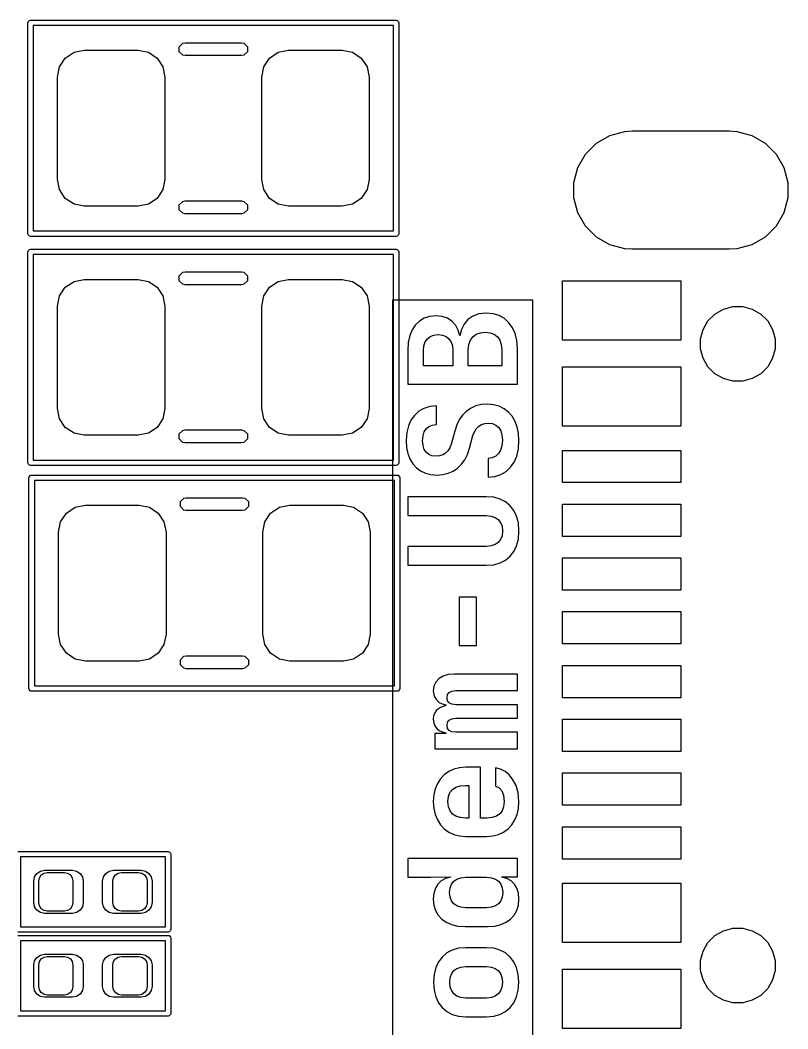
# Model space of a CAD drawing. Extents: x 76 to 193, y -170 to -23.
# Drawn here: x 152.91 to 160.05, y -117.13 to -107.75 of the extents above; entities that cross this region are included whole.
import ezdxf

# ---------------------------------------------------------------- set-up
doc = ezdxf.new("R2010")
doc.units = 0
doc.layers.add('BLACK', color=7, linetype='CONTINUOUS')

msp = doc.modelspace()

# ---------------------------------------------------------------- linework, layer by layer
at = {"layer": 'BLACK', "linetype": 'Continuous'}
for p, q in [((152.981403, -107.766003), (152.994933, -107.752473)), ((152.994933, -107.752473), (153.0045, -107.75057)), ((153.0045, -107.75057), (156.4045, -107.75057)), ((156.4045, -107.75057), (156.414067, -107.752473)), ((156.414067, -107.752473), (156.427597, -107.766003)), ((152.9795, -107.77557), (152.981403, -107.766003)), ((152.9795, -109.73557), (152.9795, -107.77557)), ((153.0295, -107.80057), (153.0295, -109.71057)), ((156.3795, -107.80057), (153.0295, -107.80057)), ((156.3795, -109.71057), (156.3795, -107.80057)), ((156.427597, -107.766003), (156.4295, -107.77557)), ((156.4295, -107.77557), (156.4295, -109.73557)), ((153.408829, -108.0496), (153.5045, -108.03057)), ((153.408829, -108.0496), (153.5045, -108.03057)), ((153.5045, -108.03057), (154.0045, -108.03057)), ((153.5045, -108.03057), (154.0045, -108.03057)), ((154.0045, -108.03057), (154.100171, -108.0496)), ((154.0045, -108.03057), (154.100171, -108.0496)), ((154.387815, -107.997609), (154.420287, -107.965137)), ((154.387815, -108.043531), (154.387815, -107.997609)), ((154.420287, -108.076003), (154.387815, -108.043531)), ((154.420287, -107.965137), (154.443248, -107.96057)), ((154.443248, -107.96057), (154.965752, -107.96057)), ((154.965752, -107.96057), (154.988713, -107.965137)), ((154.988713, -107.965137), (155.021185, -107.997609)), ((155.021185, -108.043531), (154.988713, -108.076003)), ((155.021185, -107.997609), (155.021185, -108.043531)), ((155.308829, -108.0496), (155.4045, -108.03057)), ((155.308829, -108.0496), (155.4045, -108.03057)), ((155.4045, -108.03057), (155.9045, -108.03057)), ((155.4045, -108.03057), (155.9045, -108.03057)), ((155.9045, -108.03057), (156.000171, -108.0496)), ((155.9045, -108.03057), (156.000171, -108.0496)), ((153.27353, -108.184899), (153.327723, -108.103793)), ((153.27353, -108.184899), (153.327723, -108.103793)), ((153.327723, -108.103793), (153.408829, -108.0496)), ((153.327723, -108.103793), (153.408829, -108.0496)), ((154.100171, -108.0496), (154.181277, -108.103793)), ((154.100171, -108.0496), (154.181277, -108.103793)), ((154.181277, -108.103793), (154.23547, -108.184899)), ((154.181277, -108.103793), (154.23547, -108.184899)), ((154.443248, -108.08057), (154.420287, -108.076003)), ((154.965752, -108.08057), (154.443248, -108.08057)), ((154.988713, -108.076003), (154.965752, -108.08057)), ((155.17353, -108.184899), (155.227723, -108.103793)), ((155.17353, -108.184899), (155.227723, -108.103793)), ((155.227723, -108.103793), (155.308829, -108.0496)), ((155.227723, -108.103793), (155.308829, -108.0496)), ((156.000171, -108.0496), (156.081277, -108.103793)), ((156.000171, -108.0496), (156.081277, -108.103793)), ((156.081277, -108.103793), (156.13547, -108.184899)), ((156.081277, -108.103793), (156.13547, -108.184899)), ((153.2545, -108.28057), (153.27353, -108.184899)), ((153.2545, -108.28057), (153.27353, -108.184899)), ((154.23547, -108.184899), (154.2545, -108.28057)), ((154.23547, -108.184899), (154.2545, -108.28057)), ((155.1545, -108.28057), (155.17353, -108.184899)), ((155.1545, -108.28057), (155.17353, -108.184899)), ((156.13547, -108.184899), (156.1545, -108.28057)), ((156.13547, -108.184899), (156.1545, -108.28057)), ((153.2545, -109.23057), (153.2545, -108.28057)), ((153.2545, -109.23057), (153.2545, -108.28057)), ((154.2545, -108.28057), (154.2545, -109.23057)), ((154.2545, -108.28057), (154.2545, -109.23057)), ((155.1545, -109.23057), (155.1545, -108.28057)), ((155.1545, -109.23057), (155.1545, -108.28057)), ((156.1545, -108.28057), (156.1545, -109.23057)), ((156.1545, -108.28057), (156.1545, -109.23057)), ((158.394024, -108.822266), (158.532711, -108.785105)), ((158.394024, -108.822266), (158.532711, -108.785105)), ((158.532711, -108.785105), (158.6045, -108.7804)), ((158.532711, -108.785105), (158.6045, -108.7804)), ((158.6045, -108.7804), (159.5045, -108.7804)), ((158.6045, -108.7804), (159.5045, -108.7804)), ((159.5045, -108.7804), (159.576289, -108.785105)), ((159.5045, -108.7804), (159.576289, -108.785105)), ((159.576289, -108.785105), (159.714976, -108.822266)), ((159.576289, -108.785105), (159.714976, -108.822266)), ((158.269681, -108.894056), (158.394024, -108.822266)), ((158.269681, -108.894056), (158.394024, -108.822266)), ((159.714976, -108.822266), (159.839319, -108.894056)), ((159.714976, -108.822266), (159.839319, -108.894056)), ((158.168156, -108.995581), (158.269681, -108.894056)), ((158.168156, -108.995581), (158.269681, -108.894056)), ((159.839319, -108.894056), (159.940844, -108.995581)), ((159.839319, -108.894056), (159.940844, -108.995581)), ((158.096366, -109.119924), (158.168156, -108.995581)), ((158.096366, -109.119924), (158.168156, -108.995581)), ((159.940844, -108.995581), (160.012634, -109.119924)), ((159.940844, -108.995581), (160.012634, -109.119924)), ((158.059205, -109.258611), (158.096366, -109.119924)), ((158.059205, -109.258611), (158.096366, -109.119924)), ((160.012634, -109.119924), (160.049795, -109.258611)), ((160.012634, -109.119924), (160.049795, -109.258611)), ((153.27353, -109.326241), (153.2545, -109.23057)), ((153.27353, -109.326241), (153.2545, -109.23057)), ((154.2545, -109.23057), (154.23547, -109.326241)), ((154.2545, -109.23057), (154.23547, -109.326241)), ((155.17353, -109.326241), (155.1545, -109.23057)), ((155.17353, -109.326241), (155.1545, -109.23057)), ((156.1545, -109.23057), (156.13547, -109.326241)), ((156.1545, -109.23057), (156.13547, -109.326241)), ((158.059205, -109.402189), (158.059205, -109.258611)), ((158.059205, -109.402189), (158.059205, -109.258611)), ((160.049795, -109.258611), (160.049795, -109.402189)), ((160.049795, -109.258611), (160.049795, -109.402189)), ((153.327723, -109.407347), (153.27353, -109.326241)), ((153.327723, -109.407347), (153.27353, -109.326241)), ((154.23547, -109.326241), (154.181277, -109.407347)), ((154.23547, -109.326241), (154.181277, -109.407347)), ((155.227723, -109.407347), (155.17353, -109.326241)), ((155.227723, -109.407347), (155.17353, -109.326241)), ((156.13547, -109.326241), (156.081277, -109.407347)), ((156.13547, -109.326241), (156.081277, -109.407347)), ((153.408829, -109.46154), (153.327723, -109.407347)), ((153.408829, -109.46154), (153.327723, -109.407347)), ((154.181277, -109.407347), (154.100171, -109.46154)), ((154.181277, -109.407347), (154.100171, -109.46154)), ((154.387815, -109.467609), (154.420287, -109.435137)), ((154.420287, -109.435137), (154.443248, -109.43057)), ((154.443248, -109.43057), (154.965752, -109.43057)), ((154.965752, -109.43057), (154.988713, -109.435137)), ((154.988713, -109.435137), (155.021185, -109.467609)), ((155.308829, -109.46154), (155.227723, -109.407347)), ((155.308829, -109.46154), (155.227723, -109.407347)), ((156.081277, -109.407347), (156.000171, -109.46154)), ((156.081277, -109.407347), (156.000171, -109.46154)), ((158.096366, -109.540876), (158.059205, -109.402189)), ((158.096366, -109.540876), (158.059205, -109.402189)), ((160.049795, -109.402189), (160.012634, -109.540876)), ((160.049795, -109.402189), (160.012634, -109.540876)), ((153.5045, -109.48057), (153.408829, -109.46154)), ((153.5045, -109.48057), (153.408829, -109.46154)), ((154.0045, -109.48057), (153.5045, -109.48057)), ((154.0045, -109.48057), (153.5045, -109.48057)), ((154.100171, -109.46154), (154.0045, -109.48057)), ((154.100171, -109.46154), (154.0045, -109.48057)), ((154.387815, -109.513531), (154.387815, -109.467609)), ((154.420287, -109.546003), (154.387815, -109.513531)), ((155.021185, -109.513531), (154.988713, -109.546003)), ((155.021185, -109.467609), (155.021185, -109.513531)), ((155.4045, -109.48057), (155.308829, -109.46154)), ((155.4045, -109.48057), (155.308829, -109.46154)), ((155.9045, -109.48057), (155.4045, -109.48057)), ((155.9045, -109.48057), (155.4045, -109.48057)), ((156.000171, -109.46154), (155.9045, -109.48057)), ((156.000171, -109.46154), (155.9045, -109.48057)), ((158.168156, -109.665219), (158.096366, -109.540876)), ((158.168156, -109.665219), (158.096366, -109.540876)), ((160.012634, -109.540876), (159.940844, -109.665219)), ((160.012634, -109.540876), (159.940844, -109.665219)), ((154.443248, -109.55057), (154.420287, -109.546003)), ((154.965752, -109.55057), (154.443248, -109.55057)), ((154.988713, -109.546003), (154.965752, -109.55057)), ((153.0295, -109.71057), (156.3795, -109.71057)), ((158.269681, -109.766744), (158.168156, -109.665219)), ((158.269681, -109.766744), (158.168156, -109.665219)), ((159.940844, -109.665219), (159.839319, -109.766744)), ((159.940844, -109.665219), (159.839319, -109.766744)), ((152.981403, -109.745137), (152.9795, -109.73557)), ((152.994933, -109.758667), (152.981403, -109.745137)), ((153.0045, -109.76057), (152.994933, -109.758667)), ((156.4045, -109.76057), (153.0045, -109.76057)), ((156.414067, -109.758667), (156.4045, -109.76057)), ((156.427597, -109.745137), (156.414067, -109.758667)), ((156.4295, -109.73557), (156.427597, -109.745137)), ((158.394024, -109.838534), (158.269681, -109.766744)), ((158.394024, -109.838534), (158.269681, -109.766744)), ((159.839319, -109.766744), (159.714976, -109.838534)), ((159.839319, -109.766744), (159.714976, -109.838534)), ((152.9795, -109.90557), (152.981403, -109.896003)), ((152.9795, -111.86557), (152.9795, -109.90557)), ((152.981403, -109.896003), (152.994933, -109.882473)), ((152.994933, -109.882473), (153.0045, -109.88057)), ((153.0045, -109.88057), (156.4045, -109.88057)), ((156.4045, -109.88057), (156.414067, -109.882473)), ((156.414067, -109.882473), (156.427597, -109.896003)), ((156.427597, -109.896003), (156.4295, -109.90557)), ((156.4295, -109.90557), (156.4295, -111.86557)), ((158.532711, -109.875695), (158.394024, -109.838534)), ((158.532711, -109.875695), (158.394024, -109.838534)), ((158.6045, -109.8804), (158.532711, -109.875695)), ((158.6045, -109.8804), (158.532711, -109.875695)), ((159.5045, -109.8804), (158.6045, -109.8804)), ((159.5045, -109.8804), (158.6045, -109.8804)), ((159.576289, -109.875695), (159.5045, -109.8804)), ((159.576289, -109.875695), (159.5045, -109.8804)), ((159.714976, -109.838534), (159.576289, -109.875695)), ((159.714976, -109.838534), (159.576289, -109.875695)), ((153.0295, -109.93057), (153.0295, -111.84057)), ((156.3795, -109.93057), (153.0295, -109.93057)), ((156.3795, -111.84057), (156.3795, -109.93057)), ((154.387815, -110.127609), (154.420287, -110.095137)), ((154.420287, -110.095137), (154.443248, -110.09057)), ((154.443248, -110.09057), (154.965752, -110.09057)), ((154.965752, -110.09057), (154.988713, -110.095137)), ((154.988713, -110.095137), (155.021185, -110.127609)), ((153.327723, -110.233793), (153.408829, -110.1796)), ((153.327723, -110.233793), (153.408829, -110.1796)), ((153.408829, -110.1796), (153.5045, -110.16057)), ((153.408829, -110.1796), (153.5045, -110.16057)), ((153.5045, -110.16057), (154.0045, -110.16057)), ((153.5045, -110.16057), (154.0045, -110.16057)), ((154.0045, -110.16057), (154.100171, -110.1796)), ((154.0045, -110.16057), (154.100171, -110.1796)), ((154.100171, -110.1796), (154.181277, -110.233793)), ((154.100171, -110.1796), (154.181277, -110.233793)), ((154.387815, -110.173531), (154.387815, -110.127609)), ((154.420287, -110.206003), (154.387815, -110.173531)), ((155.021185, -110.173531), (154.988713, -110.206003)), ((155.021185, -110.127609), (155.021185, -110.173531)), ((155.227723, -110.233793), (155.308829, -110.1796)), ((155.227723, -110.233793), (155.308829, -110.1796)), ((155.308829, -110.1796), (155.4045, -110.16057)), ((155.308829, -110.1796), (155.4045, -110.16057)), ((155.4045, -110.16057), (155.9045, -110.16057)), ((155.4045, -110.16057), (155.9045, -110.16057)), ((155.9045, -110.16057), (156.000171, -110.1796)), ((155.9045, -110.16057), (156.000171, -110.1796)), ((156.000171, -110.1796), (156.081277, -110.233793)), ((156.000171, -110.1796), (156.081277, -110.233793)), ((157.9545, -110.7254), (157.9545, -110.1754)), ((157.9545, -110.1754), (159.0545, -110.1754)), ((157.9545, -110.7254), (157.9545, -110.1754)), ((157.9545, -110.1754), (159.0545, -110.1754)), ((159.0545, -110.1754), (159.0545, -110.7254)), ((159.0545, -110.1754), (159.0545, -110.7254)), ((153.27353, -110.314899), (153.327723, -110.233793)), ((153.27353, -110.314899), (153.327723, -110.233793)), ((154.181277, -110.233793), (154.23547, -110.314899)), ((154.181277, -110.233793), (154.23547, -110.314899)), ((154.443248, -110.21057), (154.420287, -110.206003)), ((154.965752, -110.21057), (154.443248, -110.21057)), ((154.988713, -110.206003), (154.965752, -110.21057)), ((155.17353, -110.314899), (155.227723, -110.233793)), ((155.17353, -110.314899), (155.227723, -110.233793)), ((156.081277, -110.233793), (156.13547, -110.314899)), ((156.081277, -110.233793), (156.13547, -110.314899)), ((153.2545, -110.41057), (153.27353, -110.314899)), ((153.2545, -110.41057), (153.27353, -110.314899)), ((154.23547, -110.314899), (154.2545, -110.41057)), ((154.23547, -110.314899), (154.2545, -110.41057)), ((155.1545, -110.41057), (155.17353, -110.314899)), ((155.1545, -110.41057), (155.17353, -110.314899)), ((156.13547, -110.314899), (156.1545, -110.41057)), ((156.13547, -110.314899), (156.1545, -110.41057)), ((156.374215, -118.002229), (156.374215, -110.350144)), ((156.374215, -110.350144), (157.673482, -110.350144)), ((157.673482, -110.350144), (157.673482, -118.002229)), ((153.2545, -111.36057), (153.2545, -110.41057)), ((153.2545, -111.36057), (153.2545, -110.41057)), ((154.2545, -110.41057), (154.2545, -111.36057)), ((154.2545, -110.41057), (154.2545, -111.36057)), ((155.1545, -111.36057), (155.1545, -110.41057)), ((155.1545, -111.36057), (155.1545, -110.41057)), ((156.1545, -110.41057), (156.1545, -111.36057)), ((156.1545, -110.41057), (156.1545, -111.36057)), ((157.243484, -110.475144), (157.174927, -110.482287)), ((157.308549, -110.481069), (157.243484, -110.475144)), ((157.364491, -110.498007), (157.308549, -110.481069)), ((159.371433, -110.482726), (159.450561, -110.437042)), ((159.450561, -110.437042), (159.538816, -110.413394)), ((159.538816, -110.413394), (159.630184, -110.413394)), ((159.630184, -110.413394), (159.718439, -110.437042)), ((159.718439, -110.437042), (159.797567, -110.482726)), ((156.622195, -110.547895), (156.583845, -110.585725)), ((156.666197, -110.521136), (156.622195, -110.547895)), ((156.716978, -110.504701), (156.666197, -110.521136)), ((156.776248, -110.498957), (156.716978, -110.504701)), ((156.83486, -110.505133), (156.776248, -110.498957)), ((156.8841, -110.522725), (156.83486, -110.505133)), ((156.925968, -110.551409), (156.8841, -110.522725)), ((156.959976, -110.589466), (156.925968, -110.551409)), ((157.073552, -110.534617), (157.037129, -110.577612)), ((157.11921, -110.502349), (157.073552, -110.534617)), ((157.174927, -110.482287), (157.11921, -110.502349)), ((157.413064, -110.525465), (157.364491, -110.498007)), ((157.455487, -110.563987), (157.413064, -110.525465)), ((157.488872, -110.610315), (157.455487, -110.563987)), ((159.261142, -110.626461), (159.306826, -110.547333)), ((159.306826, -110.547333), (159.371433, -110.482726)), ((159.797567, -110.482726), (159.862174, -110.547333)), ((159.862174, -110.547333), (159.907858, -110.626461)), ((156.554192, -110.630535), (156.532175, -110.683543)), ((156.583845, -110.585725), (156.554192, -110.630535)), ((156.984117, -110.634023), (156.959976, -110.589466)), ((156.998692, -110.686414), (156.984117, -110.634023)), ((157.012274, -110.627675), (156.998692, -110.686414)), ((157.037129, -110.577612), (157.012274, -110.627675)), ((157.15148, -110.671367), (157.189361, -110.656615)), ((157.189361, -110.656615), (157.235119, -110.651426)), ((157.235119, -110.651426), (157.280763, -110.656676)), ((157.280763, -110.656676), (157.317629, -110.671464)), ((157.51345, -110.664857), (157.488872, -110.610315)), ((157.528986, -110.729188), (157.51345, -110.664857)), ((159.237494, -110.714716), (159.261142, -110.626461)), ((159.907858, -110.626461), (159.931506, -110.714716)), ((156.518179, -110.746294), (156.513198, -110.820686)), ((156.532175, -110.683543), (156.518179, -110.746294)), ((156.663235, -110.778287), (156.67581, -110.742369)), ((156.67581, -110.742369), (156.69577, -110.713708)), ((156.69577, -110.713708), (156.722782, -110.691892)), ((156.722782, -110.691892), (156.755553, -110.67855)), ((156.755553, -110.67855), (156.795787, -110.673835)), ((156.795787, -110.673835), (156.836909, -110.678657)), ((156.836909, -110.678657), (156.870132, -110.692259)), ((156.870132, -110.692259), (156.89727, -110.714441)), ((156.89727, -110.714441), (156.917315, -110.743488)), ((156.917315, -110.743488), (156.929851, -110.779227)), ((157.08095, -110.767038), (157.095826, -110.727433)), ((157.095826, -110.727433), (157.119714, -110.695512)), ((157.119714, -110.695512), (157.15148, -110.671367)), ((157.317629, -110.671464), (157.347715, -110.695512)), ((157.347715, -110.695512), (157.36997, -110.727218)), ((157.36997, -110.727218), (157.383961, -110.766821)), ((157.5345, -110.805299), (157.528986, -110.729188)), ((159.0545, -110.7254), (157.9545, -110.7254)), ((159.0545, -110.7254), (157.9545, -110.7254)), ((159.237494, -110.806084), (159.237494, -110.714716)), ((159.931506, -110.714716), (159.931506, -110.806084)), ((156.513198, -110.820686), (156.513198, -110.823495)), ((156.513198, -110.823495), (156.513198, -111.134111)), ((156.658706, -110.823495), (156.663235, -110.778287)), ((156.658706, -110.963446), (156.658706, -110.823495)), ((156.929851, -110.779227), (156.933629, -110.816534)), ((156.933629, -110.816534), (156.934334, -110.823495)), ((156.934334, -110.823495), (156.934334, -110.963446)), ((157.075628, -110.816534), (157.08095, -110.767038)), ((157.075628, -110.963446), (157.075628, -110.816534)), ((157.383961, -110.766821), (157.388992, -110.816534)), ((157.388992, -110.816534), (157.388992, -110.963446)), ((157.5345, -111.134111), (157.5345, -110.805299)), ((159.261142, -110.894339), (159.237494, -110.806084)), ((159.931506, -110.806084), (159.907858, -110.894339)), ((159.306826, -110.973467), (159.261142, -110.894339)), ((159.907858, -110.894339), (159.862174, -110.973467)), ((156.934334, -110.963446), (156.658706, -110.963446)), ((157.388992, -110.963446), (157.075628, -110.963446)), ((157.9545, -111.5254), (157.9545, -110.9754)), ((157.9545, -110.9754), (159.0545, -110.9754)), ((157.9545, -111.5254), (157.9545, -110.9754)), ((157.9545, -110.9754), (159.0545, -110.9754)), ((159.0545, -110.9754), (159.0545, -111.5254)), ((159.0545, -110.9754), (159.0545, -111.5254)), ((159.371433, -111.038074), (159.306826, -110.973467)), ((159.450561, -111.083758), (159.371433, -111.038074)), ((159.797567, -111.038074), (159.718439, -111.083758)), ((159.862174, -110.973467), (159.797567, -111.038074)), ((156.513198, -111.134111), (157.5345, -111.134111)), ((159.538816, -111.107406), (159.450561, -111.083758)), ((159.630184, -111.107406), (159.538816, -111.107406)), ((159.718439, -111.083758), (159.630184, -111.107406)), ((157.198661, -111.325669), (157.147647, -111.338013)), ((157.256124, -111.321384), (157.198661, -111.325669)), ((157.312698, -111.326232), (157.256124, -111.321384)), ((157.363396, -111.340304), (157.312698, -111.326232)), ((153.27353, -111.456241), (153.2545, -111.36057)), ((153.27353, -111.456241), (153.2545, -111.36057)), ((154.2545, -111.36057), (154.23547, -111.456241)), ((154.2545, -111.36057), (154.23547, -111.456241)), ((155.17353, -111.456241), (155.1545, -111.36057)), ((155.17353, -111.456241), (155.1545, -111.36057)), ((156.1545, -111.36057), (156.13547, -111.456241)), ((156.1545, -111.36057), (156.13547, -111.456241)), ((156.616449, -111.387216), (156.57548, -111.424943)), ((156.6634, -111.360142), (156.616449, -111.387216)), ((156.717493, -111.34318), (156.6634, -111.360142)), ((156.7804, -111.336772), (156.717493, -111.34318)), ((156.7804, -111.511649), (156.7804, -111.336772)), ((157.060974, -111.385742), (157.025569, -111.420205)), ((157.102028, -111.358009), (157.060974, -111.385742)), ((157.147647, -111.338013), (157.102028, -111.358009)), ((157.409325, -111.363394), (157.363396, -111.340304)), ((157.449932, -111.394847), (157.409325, -111.363394)), ((157.48409, -111.433933), (157.449932, -111.394847)), ((153.327723, -111.537347), (153.27353, -111.456241)), ((153.327723, -111.537347), (153.27353, -111.456241)), ((154.23547, -111.456241), (154.181277, -111.537347)), ((154.23547, -111.456241), (154.181277, -111.537347)), ((155.227723, -111.537347), (155.17353, -111.456241)), ((155.227723, -111.537347), (155.17353, -111.456241)), ((156.13547, -111.456241), (156.081277, -111.537347)), ((156.13547, -111.456241), (156.081277, -111.537347)), ((156.543265, -111.470108), (156.519538, -111.523244)), ((156.57548, -111.424943), (156.543265, -111.470108)), ((156.74208, -111.516289), (156.7804, -111.511649)), ((156.970527, -111.512061), (156.951125, -111.571794)), ((156.995442, -111.461974), (156.970527, -111.512061)), ((157.025569, -111.420205), (156.995442, -111.461974)), ((157.17357, -111.527037), (157.200116, -111.510022)), ((157.200116, -111.510022), (157.229666, -111.499782)), ((157.229666, -111.499782), (157.263085, -111.496262)), ((157.263085, -111.496262), (157.302097, -111.50126)), ((157.302097, -111.50126), (157.333688, -111.515455)), ((157.512151, -111.481608), (157.48409, -111.433933)), ((157.531886, -111.533585), (157.512151, -111.481608)), ((153.408829, -111.59154), (153.327723, -111.537347)), ((153.408829, -111.59154), (153.327723, -111.537347)), ((153.5045, -111.61057), (153.408829, -111.59154)), ((153.5045, -111.61057), (153.408829, -111.59154)), ((154.100171, -111.59154), (154.0045, -111.61057)), ((154.100171, -111.59154), (154.0045, -111.61057)), ((154.181277, -111.537347), (154.100171, -111.59154)), ((154.181277, -111.537347), (154.100171, -111.59154)), ((154.387815, -111.597609), (154.420287, -111.565137)), ((154.387815, -111.643531), (154.387815, -111.597609)), ((154.420287, -111.565137), (154.443248, -111.56057)), ((154.443248, -111.56057), (154.965752, -111.56057)), ((154.965752, -111.56057), (154.988713, -111.565137)), ((154.988713, -111.565137), (155.021185, -111.597609)), ((155.021185, -111.597609), (155.021185, -111.643531)), ((155.308829, -111.59154), (155.227723, -111.537347)), ((155.308829, -111.59154), (155.227723, -111.537347)), ((155.4045, -111.61057), (155.308829, -111.59154)), ((155.4045, -111.61057), (155.308829, -111.59154)), ((156.000171, -111.59154), (155.9045, -111.61057)), ((156.000171, -111.59154), (155.9045, -111.61057)), ((156.081277, -111.537347), (156.000171, -111.59154)), ((156.081277, -111.537347), (156.000171, -111.59154)), ((156.504538, -111.585869), (156.499215, -111.659905)), ((156.519538, -111.523244), (156.504538, -111.585869)), ((156.656021, -111.614931), (156.667739, -111.578868)), ((156.667739, -111.578868), (156.686, -111.55085)), ((156.686, -111.55085), (156.71119, -111.529393)), ((156.71119, -111.529393), (156.74208, -111.516289)), ((156.951125, -111.571794), (156.917542, -111.693488)), ((157.120386, -111.612339), (157.133574, -111.577735)), ((157.133574, -111.577735), (157.151304, -111.549631)), ((157.151304, -111.549631), (157.17357, -111.527037)), ((157.333688, -111.515455), (157.359622, -111.538944)), ((157.359622, -111.538944), (157.37827, -111.569238)), ((157.37827, -111.569238), (157.390247, -111.607885)), ((157.544188, -111.592189), (157.531886, -111.533585)), ((157.548482, -111.658561), (157.544188, -111.592189)), ((159.0545, -111.5254), (157.9545, -111.5254)), ((159.0545, -111.5254), (157.9545, -111.5254)), ((154.0045, -111.61057), (153.5045, -111.61057)), ((154.0045, -111.61057), (153.5045, -111.61057)), ((154.420287, -111.676003), (154.387815, -111.643531)), ((154.443248, -111.68057), (154.420287, -111.676003)), ((154.965752, -111.68057), (154.443248, -111.68057)), ((154.988713, -111.676003), (154.965752, -111.68057)), ((155.021185, -111.643531), (154.988713, -111.676003)), ((155.9045, -111.61057), (155.4045, -111.61057)), ((155.9045, -111.61057), (155.4045, -111.61057)), ((156.499215, -111.659905), (156.503385, -111.724446)), ((156.651745, -111.661309), (156.656021, -111.614931)), ((156.655889, -111.706865), (156.651745, -111.661309)), ((156.917542, -111.693488), (156.904328, -111.728106)), ((157.088207, -111.72988), (157.120386, -111.612339)), ((157.394609, -111.657157), (157.390184, -111.708275)), ((157.390247, -111.607885), (157.394609, -111.657157)), ((157.543048, -111.736974), (157.548482, -111.658561)), ((156.503385, -111.724446), (156.515264, -111.780696)), ((156.515264, -111.780696), (156.534203, -111.829898)), ((156.667164, -111.741742), (156.655889, -111.706865)), ((156.684595, -111.768349), (156.667164, -111.741742)), ((156.708706, -111.788626), (156.684595, -111.768349)), ((156.738242, -111.801022), (156.708706, -111.788626)), ((156.839045, -111.792467), (156.809277, -111.802069)), ((156.865091, -111.776775), (156.839045, -111.792467)), ((156.886823, -111.755472), (156.865091, -111.776775)), ((156.904328, -111.728106), (156.886823, -111.755472)), ((157.043858, -111.838614), (157.068846, -111.788839)), ((157.068846, -111.788839), (157.088207, -111.72988)), ((157.35895, -111.780988), (157.332328, -111.806079)), ((157.377986, -111.74882), (157.35895, -111.780988)), ((157.390184, -111.708275), (157.377986, -111.74882)), ((157.527742, -111.803357), (157.543048, -111.736974)), ((157.9545, -112.0504), (157.9545, -111.7504)), ((157.9545, -111.7504), (159.0545, -111.7504)), ((157.9545, -112.0504), (157.9545, -111.7504)), ((157.9545, -111.7504), (159.0545, -111.7504)), ((159.0545, -111.7504), (159.0545, -112.0504)), ((159.0545, -111.7504), (159.0545, -112.0504)), ((152.981403, -111.875137), (152.9795, -111.86557)), ((152.994933, -111.888667), (152.981403, -111.875137)), ((153.0045, -111.89057), (152.994933, -111.888667)), ((153.0295, -111.84057), (156.3795, -111.84057)), ((156.414067, -111.888667), (156.4045, -111.89057)), ((156.427597, -111.875137), (156.414067, -111.888667)), ((156.4295, -111.86557), (156.427597, -111.875137)), ((156.534203, -111.829898), (156.561182, -111.874814)), ((156.561182, -111.874814), (156.594166, -111.911604)), ((156.774843, -111.805412), (156.738242, -111.801022)), ((156.809277, -111.802069), (156.774843, -111.805412)), ((156.977687, -111.915261), (157.013504, -111.880444)), ((157.013504, -111.880444), (157.043858, -111.838614)), ((157.300038, -111.821136), (157.260276, -111.826417)), ((157.260276, -111.826417), (157.260276, -112.001295)), ((157.332328, -111.806079), (157.300038, -111.821136)), ((157.470874, -111.907567), (157.503576, -111.85969)), ((157.503576, -111.85969), (157.527742, -111.803357)), ((152.991403, -111.996003), (153.004933, -111.982473)), ((156.4045, -111.89057), (153.0045, -111.89057)), ((153.004933, -111.982473), (153.0145, -111.98057)), ((153.0145, -111.98057), (156.4145, -111.98057)), ((156.4145, -111.98057), (156.424067, -111.982473)), ((156.424067, -111.982473), (156.437597, -111.996003)), ((156.594166, -111.911604), (156.633549, -111.94115)), ((156.633549, -111.94115), (156.677949, -111.962533)), ((156.677949, -111.962533), (156.72791, -111.975711)), ((156.72791, -111.975711), (156.784613, -111.98029)), ((156.784613, -111.98029), (156.840518, -111.976016)), ((156.840518, -111.976016), (156.890727, -111.963632)), ((156.890727, -111.963632), (156.936199, -111.943443)), ((156.936199, -111.943443), (156.977687, -111.915261)), ((157.325115, -111.994534), (157.38073, -111.97656)), ((157.38073, -111.97656), (157.428914, -111.947797)), ((157.428914, -111.947797), (157.470874, -111.907567)), ((152.9895, -112.00557), (152.991403, -111.996003)), ((152.9895, -113.96557), (152.9895, -112.00557)), ((153.0395, -112.03057), (153.0395, -113.94057)), ((156.3895, -112.03057), (153.0395, -112.03057)), ((156.3895, -113.94057), (156.3895, -112.03057)), ((156.437597, -111.996003), (156.4395, -112.00557)), ((156.4395, -112.00557), (156.4395, -113.96557)), ((157.260276, -112.001295), (157.325115, -111.994534)), ((159.0545, -112.0504), (157.9545, -112.0504)), ((159.0545, -112.0504), (157.9545, -112.0504)), ((153.418829, -112.2796), (153.5145, -112.26057)), ((153.418829, -112.2796), (153.5145, -112.26057)), ((153.5145, -112.26057), (154.0145, -112.26057)), ((153.5145, -112.26057), (154.0145, -112.26057)), ((154.0145, -112.26057), (154.110171, -112.2796)), ((154.0145, -112.26057), (154.110171, -112.2796)), ((154.397815, -112.227609), (154.430287, -112.195137)), ((154.397815, -112.273531), (154.397815, -112.227609)), ((154.430287, -112.195137), (154.453248, -112.19057)), ((154.453248, -112.19057), (154.975752, -112.19057)), ((154.975752, -112.19057), (154.998713, -112.195137)), ((154.998713, -112.195137), (155.031185, -112.227609)), ((155.031185, -112.227609), (155.031185, -112.273531)), ((155.318829, -112.2796), (155.4145, -112.26057)), ((155.318829, -112.2796), (155.4145, -112.26057)), ((155.4145, -112.26057), (155.9145, -112.26057)), ((155.4145, -112.26057), (155.9145, -112.26057)), ((155.9145, -112.26057), (156.010171, -112.2796)), ((155.9145, -112.26057), (156.010171, -112.2796)), ((157.243484, -112.181546), (156.513198, -112.181546)), ((156.513198, -112.181546), (156.513198, -112.357829)), ((157.31334, -112.187292), (157.243484, -112.181546)), ((157.372629, -112.203569), (157.31334, -112.187292)), ((157.423264, -112.229597), (157.372629, -112.203569)), ((157.466661, -112.265505), (157.423264, -112.229597)), ((157.9545, -112.5504), (157.9545, -112.2504)), ((157.9545, -112.2504), (159.0545, -112.2504)), ((157.9545, -112.5504), (157.9545, -112.2504)), ((157.9545, -112.2504), (159.0545, -112.2504)), ((159.0545, -112.2504), (159.0545, -112.5504)), ((159.0545, -112.2504), (159.0545, -112.5504)), ((153.28353, -112.414899), (153.337723, -112.333793)), ((153.28353, -112.414899), (153.337723, -112.333793)), ((153.337723, -112.333793), (153.418829, -112.2796)), ((153.337723, -112.333793), (153.418829, -112.2796)), ((154.110171, -112.2796), (154.191277, -112.333793)), ((154.110171, -112.2796), (154.191277, -112.333793)), ((154.191277, -112.333793), (154.24547, -112.414899)), ((154.191277, -112.333793), (154.24547, -112.414899)), ((154.430287, -112.306003), (154.397815, -112.273531)), ((154.453248, -112.31057), (154.430287, -112.306003)), ((154.975752, -112.31057), (154.453248, -112.31057)), ((154.998713, -112.306003), (154.975752, -112.31057)), ((155.031185, -112.273531), (154.998713, -112.306003)), ((155.18353, -112.414899), (155.237723, -112.333793)), ((155.18353, -112.414899), (155.237723, -112.333793)), ((155.237723, -112.333793), (155.318829, -112.2796)), ((155.237723, -112.333793), (155.318829, -112.2796)), ((156.010171, -112.2796), (156.091277, -112.333793)), ((156.010171, -112.2796), (156.091277, -112.333793)), ((156.091277, -112.333793), (156.14547, -112.414899)), ((156.091277, -112.333793), (156.14547, -112.414899)), ((156.513198, -112.357829), (157.24208, -112.357829)), ((157.24208, -112.357829), (157.289245, -112.36241)), ((157.501229, -112.309681), (157.466661, -112.265505)), ((157.526648, -112.362362), (157.501229, -112.309681)), ((153.2645, -112.51057), (153.28353, -112.414899)), ((153.2645, -112.51057), (153.28353, -112.414899)), ((154.24547, -112.414899), (154.2645, -112.51057)), ((154.24547, -112.414899), (154.2645, -112.51057)), ((155.1645, -112.51057), (155.18353, -112.414899)), ((155.1645, -112.51057), (155.18353, -112.414899)), ((156.14547, -112.414899), (156.1645, -112.51057)), ((156.14547, -112.414899), (156.1645, -112.51057)), ((157.289245, -112.36241), (157.3263, -112.375051)), ((157.3263, -112.375051), (157.355469, -112.394954)), ((157.355469, -112.394954), (157.377412, -112.422144)), ((157.377412, -112.422144), (157.391092, -112.456606)), ((157.542747, -112.425243), (157.526648, -112.362362)), ((157.548482, -112.500528), (157.542747, -112.425243)), ((153.2645, -113.46057), (153.2645, -112.51057)), ((153.2645, -113.46057), (153.2645, -112.51057)), ((154.2645, -112.51057), (154.2645, -113.46057)), ((154.2645, -112.51057), (154.2645, -113.46057)), ((155.1645, -113.46057), (155.1645, -112.51057)), ((155.1645, -113.46057), (155.1645, -112.51057)), ((156.1645, -112.51057), (156.1645, -113.46057)), ((156.1645, -112.51057), (156.1645, -113.46057)), ((157.39104, -112.545425), (157.377317, -112.580078)), ((157.396014, -112.500528), (157.39104, -112.545425)), ((157.391092, -112.456606), (157.396014, -112.500528)), ((157.542777, -112.57506), (157.548482, -112.500528)), ((157.289308, -112.63873), (157.24208, -112.643227)), ((157.326362, -112.626342), (157.289308, -112.63873)), ((157.355469, -112.606895), (157.326362, -112.626342)), ((157.377317, -112.580078), (157.355469, -112.606895)), ((157.501307, -112.690371), (157.526723, -112.637638)), ((157.526723, -112.637638), (157.542777, -112.57506)), ((159.0545, -112.5504), (157.9545, -112.5504)), ((159.0545, -112.5504), (157.9545, -112.5504)), ((157.24208, -112.643227), (156.513198, -112.643227)), ((156.513198, -112.643227), (156.513198, -112.819509)), ((157.466661, -112.734879), (157.501307, -112.690371)), ((156.513198, -112.819509), (157.243484, -112.819509)), ((157.243484, -112.819509), (157.313297, -112.813725)), ((157.313297, -112.813725), (157.372571, -112.797333)), ((157.372571, -112.797333), (157.423222, -112.771102)), ((157.423222, -112.771102), (157.466661, -112.734879)), ((157.9545, -113.0504), (157.9545, -112.7504)), ((157.9545, -112.7504), (159.0545, -112.7504)), ((157.9545, -113.0504), (157.9545, -112.7504)), ((157.9545, -112.7504), (159.0545, -112.7504)), ((159.0545, -112.7504), (159.0545, -113.0504)), ((159.0545, -112.7504), (159.0545, -113.0504)), ((159.0545, -113.0504), (157.9545, -113.0504)), ((159.0545, -113.0504), (157.9545, -113.0504)), ((157.153969, -113.115897), (156.99167, -113.115897)), ((156.99167, -113.115897), (156.99167, -113.563595)), ((157.153969, -113.563595), (157.153969, -113.115897)), ((157.9545, -113.5504), (157.9545, -113.2504)), ((157.9545, -113.2504), (159.0545, -113.2504)), ((157.9545, -113.5504), (157.9545, -113.2504)), ((157.9545, -113.2504), (159.0545, -113.2504)), ((159.0545, -113.2504), (159.0545, -113.5504)), ((159.0545, -113.2504), (159.0545, -113.5504)), ((153.28353, -113.556241), (153.2645, -113.46057)), ((153.28353, -113.556241), (153.2645, -113.46057)), ((154.2645, -113.46057), (154.24547, -113.556241)), ((154.2645, -113.46057), (154.24547, -113.556241)), ((155.18353, -113.556241), (155.1645, -113.46057)), ((155.18353, -113.556241), (155.1645, -113.46057)), ((156.1645, -113.46057), (156.14547, -113.556241)), ((156.1645, -113.46057), (156.14547, -113.556241)), ((153.337723, -113.637347), (153.28353, -113.556241)), ((153.337723, -113.637347), (153.28353, -113.556241)), ((154.24547, -113.556241), (154.191277, -113.637347)), ((154.24547, -113.556241), (154.191277, -113.637347)), ((155.237723, -113.637347), (155.18353, -113.556241)), ((155.237723, -113.637347), (155.18353, -113.556241)), ((156.14547, -113.556241), (156.091277, -113.637347)), ((156.14547, -113.556241), (156.091277, -113.637347)), ((156.99167, -113.563595), (157.153969, -113.563595)), ((159.0545, -113.5504), (157.9545, -113.5504)), ((159.0545, -113.5504), (157.9545, -113.5504)), ((153.418829, -113.69154), (153.337723, -113.637347)), ((153.418829, -113.69154), (153.337723, -113.637347)), ((154.191277, -113.637347), (154.110171, -113.69154)), ((154.191277, -113.637347), (154.110171, -113.69154)), ((154.397815, -113.697609), (154.430287, -113.665137)), ((154.430287, -113.665137), (154.453248, -113.66057)), ((154.453248, -113.66057), (154.975752, -113.66057)), ((154.975752, -113.66057), (154.998713, -113.665137)), ((154.998713, -113.665137), (155.031185, -113.697609)), ((155.318829, -113.69154), (155.237723, -113.637347)), ((155.318829, -113.69154), (155.237723, -113.637347)), ((156.091277, -113.637347), (156.010171, -113.69154)), ((156.091277, -113.637347), (156.010171, -113.69154)), ((153.5145, -113.71057), (153.418829, -113.69154)), ((153.5145, -113.71057), (153.418829, -113.69154)), ((154.0145, -113.71057), (153.5145, -113.71057)), ((154.0145, -113.71057), (153.5145, -113.71057)), ((154.110171, -113.69154), (154.0145, -113.71057)), ((154.110171, -113.69154), (154.0145, -113.71057)), ((154.397815, -113.743531), (154.397815, -113.697609)), ((154.430287, -113.776003), (154.397815, -113.743531)), ((155.031185, -113.743531), (154.998713, -113.776003)), ((155.031185, -113.697609), (155.031185, -113.743531)), ((155.4145, -113.71057), (155.318829, -113.69154)), ((155.4145, -113.71057), (155.318829, -113.69154)), ((155.9145, -113.71057), (155.4145, -113.71057)), ((155.9145, -113.71057), (155.4145, -113.71057)), ((156.010171, -113.69154), (155.9145, -113.71057)), ((156.010171, -113.69154), (155.9145, -113.71057)), ((157.9545, -114.0504), (157.9545, -113.7504)), ((157.9545, -113.7504), (159.0545, -113.7504)), ((157.9545, -114.0504), (157.9545, -113.7504)), ((157.9545, -113.7504), (159.0545, -113.7504)), ((159.0545, -113.7504), (159.0545, -114.0504)), ((159.0545, -113.7504), (159.0545, -114.0504)), ((154.453248, -113.78057), (154.430287, -113.776003)), ((154.975752, -113.78057), (154.453248, -113.78057)), ((154.998713, -113.776003), (154.975752, -113.78057)), ((156.844084, -113.850294), (156.805618, -113.873295)), ((156.890944, -113.835797), (156.844084, -113.850294)), ((156.948317, -113.830613), (156.890944, -113.835797)), ((157.5345, -113.830613), (156.948317, -113.830613)), ((157.5345, -113.984547), (157.5345, -113.830613)), ((153.0395, -113.94057), (156.3895, -113.94057)), ((156.757211, -113.941947), (156.75103, -113.985952)), ((156.775143, -113.904992), (156.757211, -113.941947)), ((156.805618, -113.873295), (156.775143, -113.904992)), ((152.991403, -113.975137), (152.9895, -113.96557)), ((153.004933, -113.988667), (152.991403, -113.975137)), ((153.0145, -113.99057), (153.004933, -113.988667)), ((156.4145, -113.99057), (153.0145, -113.99057)), ((156.424067, -113.988667), (156.4145, -113.99057)), ((156.437597, -113.975137), (156.424067, -113.988667)), ((156.4395, -113.96557), (156.437597, -113.975137)), ((156.75103, -113.985952), (156.75478, -114.020108)), ((156.75478, -114.020108), (156.76553, -114.0491)), ((156.879745, -114.050248), (156.884772, -114.021616)), ((156.884772, -114.021616), (156.898652, -114.00213)), ((156.898652, -114.00213), (156.922519, -113.989479)), ((156.922519, -113.989479), (156.960895, -113.984547)), ((156.960895, -113.984547), (157.5345, -113.984547)), ((156.76553, -114.0491), (156.783209, -114.074062)), ((156.783209, -114.074062), (156.806556, -114.094135)), ((156.806556, -114.094135), (156.834675, -114.108589)), ((156.868571, -114.123033), (156.818725, -114.140357)), ((156.834675, -114.108589), (156.868571, -114.117415)), ((156.868571, -114.117415), (156.868571, -114.123033)), ((156.884774, -114.078913), (156.879745, -114.050248)), ((156.898658, -114.098417), (156.884774, -114.078913)), ((156.922525, -114.111076), (156.898658, -114.098417)), ((156.960895, -114.116011), (156.922525, -114.111076)), ((157.5345, -114.116011), (156.960895, -114.116011)), ((157.5345, -114.241918), (157.5345, -114.116011)), ((159.0545, -114.0504), (157.9545, -114.0504)), ((159.0545, -114.0504), (157.9545, -114.0504)), ((156.754642, -114.218947), (156.75103, -114.250344)), ((156.765106, -114.191754), (156.754642, -114.218947)), ((156.782537, -114.16779), (156.765106, -114.191754)), ((156.818725, -114.140357), (156.782537, -114.16779)), ((156.75103, -114.250344), (156.754777, -114.283567)), ((156.754777, -114.283567), (156.765517, -114.311638)), ((156.765517, -114.311638), (156.783209, -114.335707)), ((156.879745, -114.30768), (156.884774, -114.279016)), ((156.884722, -114.335608), (156.879745, -114.30768)), ((156.884774, -114.279016), (156.898658, -114.259512)), ((156.898658, -114.259512), (156.922525, -114.246853)), ((156.922525, -114.246853), (156.960895, -114.241918)), ((156.960895, -114.241918), (157.5345, -114.241918)), ((157.9545, -114.5504), (157.9545, -114.2504)), ((157.9545, -114.2504), (159.0545, -114.2504)), ((157.9545, -114.5504), (157.9545, -114.2504)), ((157.9545, -114.2504), (159.0545, -114.2504)), ((159.0545, -114.2504), (159.0545, -114.5504)), ((159.0545, -114.2504), (159.0545, -114.5504)), ((156.868571, -114.383274), (156.765012, -114.383274)), ((156.765012, -114.383274), (156.765012, -114.525973)), ((156.783209, -114.335707), (156.806472, -114.354779)), ((156.806472, -114.354779), (156.834572, -114.368322)), ((156.834572, -114.368322), (156.868571, -114.376252)), ((156.868571, -114.376252), (156.868571, -114.383274)), ((156.89852, -114.354703), (156.884722, -114.335608)), ((156.922375, -114.367164), (156.89852, -114.354703)), ((156.960895, -114.372038), (156.922375, -114.367164)), ((157.5345, -114.372038), (156.960895, -114.372038)), ((157.5345, -114.525973), (157.5345, -114.372038)), ((156.765012, -114.525973), (157.5345, -114.525973)), ((159.0545, -114.5504), (157.9545, -114.5504)), ((159.0545, -114.5504), (157.9545, -114.5504)), ((156.993694, -114.701124), (156.941174, -114.714557)), ((157.053219, -114.696454), (156.993694, -114.701124)), ((157.191766, -114.696454), (157.053219, -114.696454)), ((157.191766, -115.170713), (157.191766, -114.696454)), ((157.377571, -114.716019), (157.330251, -114.702011)), ((157.330251, -114.702011), (157.330251, -114.87408)), ((156.852678, -114.766393), (156.817627, -114.803452)), ((156.894461, -114.736327), (156.852678, -114.766393)), ((156.941174, -114.714557), (156.894461, -114.736327)), ((157.419298, -114.738), (157.377571, -114.716019)), ((157.456303, -114.768243), (157.419298, -114.738)), ((157.48907, -114.807646), (157.456303, -114.768243)), ((157.9545, -115.0504), (157.9545, -114.7504)), ((157.9545, -114.7504), (159.0545, -114.7504)), ((157.9545, -115.0504), (157.9545, -114.7504)), ((157.9545, -114.7504), (159.0545, -114.7504)), ((159.0545, -114.7504), (159.0545, -115.0504)), ((159.0545, -114.7504), (159.0545, -115.0504)), ((156.788826, -114.848251), (156.768271, -114.897599)), ((156.817627, -114.803452), (156.788826, -114.848251)), ((156.929449, -114.903511), (156.960033, -114.883426)), ((156.960033, -114.883426), (156.999926, -114.870467)), ((156.999926, -114.870467), (157.051815, -114.865714)), ((157.051815, -114.865714), (157.081246, -114.865714)), ((157.081246, -114.865714), (157.082589, -115.170713)), ((157.330251, -114.87408), (157.363532, -114.889588)), ((157.363532, -114.889588), (157.387738, -114.915997)), ((157.521438, -114.867545), (157.48907, -114.807646)), ((157.541468, -114.936558), (157.521438, -114.867545)), ((156.75549, -114.953376), (156.75103, -115.016779)), ((156.768271, -114.897599), (156.75549, -114.953376)), ((156.886767, -115.016779), (156.892063, -114.968259)), ((156.892063, -114.968259), (156.906559, -114.931437)), ((156.906559, -114.931437), (156.929449, -114.903511)), ((157.387738, -114.915997), (157.403822, -114.956151)), ((157.403822, -114.956151), (157.409997, -115.015435)), ((157.548482, -115.016779), (157.541468, -114.936558)), ((156.75103, -115.016779), (156.7555, -115.081173)), ((156.892149, -115.066253), (156.886767, -115.016779)), ((156.906877, -115.103789), (156.892149, -115.066253)), ((157.404951, -115.065169), (157.391217, -115.102808)), ((157.409997, -115.015435), (157.404951, -115.065169)), ((157.544018, -115.081176), (157.548482, -115.016779)), ((159.0545, -115.0504), (157.9545, -115.0504)), ((159.0545, -115.0504), (157.9545, -115.0504)), ((156.7555, -115.081173), (156.768293, -115.137671)), ((156.768293, -115.137671), (156.788826, -115.187504)), ((156.930121, -115.132244), (156.906877, -115.103789)), ((156.961209, -115.152741), (156.930121, -115.132244)), ((157.001379, -115.165904), (156.961209, -115.152741)), ((157.053219, -115.170713), (157.001379, -115.165904)), ((157.082589, -115.170713), (157.053219, -115.170713)), ((157.246293, -115.170713), (157.191766, -115.170713)), ((157.29995, -115.165676), (157.246293, -115.170713)), ((157.340041, -115.152092), (157.29995, -115.165676)), ((157.369778, -115.131217), (157.340041, -115.152092)), ((157.391217, -115.102808), (157.369778, -115.131217)), ((157.510747, -115.187504), (157.531246, -115.137675)), ((157.531246, -115.137675), (157.544018, -115.081176)), ((156.788826, -115.187504), (156.817667, -115.23273)), ((156.817667, -115.23273), (156.852723, -115.27)), ((157.44685, -115.27), (157.481906, -115.23273)), ((157.481906, -115.23273), (157.510747, -115.187504)), ((157.9545, -115.5504), (157.9545, -115.2504)), ((157.9545, -115.2504), (159.0545, -115.2504)), ((157.9545, -115.5504), (157.9545, -115.2504)), ((157.9545, -115.2504), (159.0545, -115.2504)), ((159.0545, -115.2504), (159.0545, -115.5504)), ((159.0545, -115.2504), (159.0545, -115.5504)), ((156.852723, -115.27), (156.894461, -115.3001)), ((156.894461, -115.3001), (156.941174, -115.32187)), ((156.941174, -115.32187), (156.993694, -115.335303)), ((156.993694, -115.335303), (157.053219, -115.339973)), ((157.053219, -115.339973), (157.246293, -115.339973)), ((157.246293, -115.339973), (157.305819, -115.335304)), ((157.305819, -115.335304), (157.35836, -115.321872)), ((157.35836, -115.321872), (157.405112, -115.3001)), ((157.405112, -115.3001), (157.44685, -115.27)), ((152.8845, -115.48057), (154.2845, -115.48057)), ((152.9095, -115.53057), (152.9095, -116.18057)), ((154.2595, -115.53057), (152.9095, -115.53057)), ((154.2595, -116.18057), (154.2595, -115.53057)), ((154.2845, -115.48057), (154.294067, -115.482473)), ((154.294067, -115.482473), (154.307597, -115.496003)), ((154.307597, -115.496003), (154.3095, -115.50557)), ((154.3095, -115.50557), (154.3095, -116.20557)), ((157.5345, -115.545442), (156.513198, -115.545442)), ((156.513198, -115.545442), (156.513198, -115.72032)), ((157.5345, -115.716107), (157.5345, -115.545442)), ((159.0545, -115.5504), (157.9545, -115.5504)), ((159.0545, -115.5504), (157.9545, -115.5504)), ((153.0345, -115.75557), (153.042112, -115.717302)), ((153.042112, -115.717302), (153.063789, -115.684859)), ((153.063789, -115.684859), (153.096232, -115.663182)), ((153.0805, -115.75507), (153.086552, -115.724647)), ((153.086552, -115.724647), (153.103785, -115.698855)), ((153.096232, -115.663182), (153.1345, -115.65557)), ((153.103785, -115.698855), (153.129577, -115.681622)), ((153.129577, -115.681622), (153.16, -115.67557)), ((153.1345, -115.65557), (153.3945, -115.65557)), ((153.16, -115.67557), (153.319, -115.67557)), ((153.319, -115.67557), (153.349423, -115.681622)), ((153.349423, -115.681622), (153.375215, -115.698855)), ((153.375215, -115.698855), (153.392448, -115.724647)), ((153.392448, -115.724647), (153.3985, -115.75507)), ((153.3945, -115.65557), (153.432768, -115.663182)), ((153.432768, -115.663182), (153.465211, -115.684859)), ((153.465211, -115.684859), (153.486888, -115.717302)), ((153.486888, -115.717302), (153.4945, -115.75557)), ((153.6745, -115.75557), (153.682112, -115.717302)), ((153.682112, -115.717302), (153.703789, -115.684859)), ((153.703789, -115.684859), (153.736232, -115.663182)), ((153.736232, -115.663182), (153.7745, -115.65557)), ((153.7705, -115.75507), (153.776552, -115.724647)), ((153.7745, -115.65557), (154.0345, -115.65557)), ((153.776552, -115.724647), (153.793785, -115.698855)), ((153.793785, -115.698855), (153.819577, -115.681622)), ((153.819577, -115.681622), (153.85, -115.67557)), ((153.85, -115.67557), (154.009, -115.67557)), ((154.009, -115.67557), (154.039423, -115.681622)), ((154.0345, -115.65557), (154.072768, -115.663182)), ((154.039423, -115.681622), (154.065215, -115.698855)), ((154.065215, -115.698855), (154.082448, -115.724647)), ((154.072768, -115.663182), (154.105211, -115.684859)), ((154.082448, -115.724647), (154.0885, -115.75507)), ((154.105211, -115.684859), (154.126888, -115.717302)), ((154.126888, -115.717302), (154.1345, -115.75557)), ((156.513198, -115.72032), (156.728681, -115.72032)), ((156.728681, -115.72032), (156.911924, -115.714702)), ((156.864159, -115.732246), (156.825287, -115.754126)), ((156.911924, -115.718916), (156.864159, -115.732246)), ((156.911924, -115.714702), (156.911924, -115.718916)), ((156.970715, -115.737484), (157.007057, -115.72488)), ((157.007057, -115.72488), (157.053219, -115.72032)), ((157.053219, -115.72032), (157.246293, -115.72032)), ((157.246293, -115.72032), (157.292496, -115.724881)), ((157.292496, -115.724881), (157.328856, -115.737486)), ((157.387587, -115.718916), (157.387587, -115.716107)), ((157.387587, -115.716107), (157.5345, -115.716107)), ((157.436195, -115.731585), (157.387587, -115.718916)), ((157.47524, -115.753252), (157.436195, -115.731585)), ((153.0345, -115.95557), (153.0345, -115.75557)), ((153.0805, -115.95607), (153.0805, -115.75507)), ((153.3985, -115.75507), (153.3985, -115.95607)), ((153.4945, -115.75557), (153.4945, -115.95557)), ((153.6745, -115.95557), (153.6745, -115.75557)), ((153.7705, -115.95607), (153.7705, -115.75507)), ((154.0885, -115.75507), (154.0885, -115.95607)), ((154.1345, -115.75557), (154.1345, -115.95557)), ((156.770648, -115.822261), (156.758136, -115.861615)), ((156.793711, -115.784678), (156.770648, -115.822261)), ((156.825287, -115.754126), (156.793711, -115.784678)), ((156.902155, -115.861615), (156.906975, -115.818546)), ((156.906975, -115.818546), (156.920416, -115.784492)), ((156.920416, -115.784492), (156.942027, -115.757384)), ((156.942027, -115.757384), (156.970715, -115.737484)), ((157.328856, -115.737486), (157.357546, -115.757384)), ((157.357546, -115.757384), (157.379157, -115.784492)), ((157.379157, -115.784492), (157.392598, -115.818546)), ((157.392598, -115.818546), (157.397418, -115.861615)), ((157.506534, -115.784006), (157.47524, -115.753252)), ((157.529201, -115.821955), (157.506534, -115.784006)), ((157.54342, -115.867693), (157.529201, -115.821955)), ((157.9545, -116.3254), (157.9545, -115.7754)), ((157.9545, -115.7754), (159.0545, -115.7754)), ((157.9545, -116.3254), (157.9545, -115.7754)), ((157.9545, -115.7754), (159.0545, -115.7754)), ((159.0545, -115.7754), (159.0545, -116.3254)), ((159.0545, -115.7754), (159.0545, -116.3254)), ((156.756185, -115.867752), (156.75103, -115.923164)), ((156.758136, -115.861615), (156.756185, -115.867752)), ((156.90689, -115.904754), (156.902155, -115.861615)), ((156.92011, -115.939077), (156.90689, -115.904754)), ((157.392689, -115.904759), (157.379488, -115.939082)), ((157.397418, -115.861615), (157.392689, -115.904759)), ((157.548482, -115.923164), (157.54342, -115.867693)), ((153.042112, -115.993838), (153.0345, -115.95557)), ((153.063789, -116.026281), (153.042112, -115.993838)), ((153.086552, -115.986493), (153.0805, -115.95607)), ((153.103785, -116.012285), (153.086552, -115.986493)), ((153.129577, -116.029518), (153.103785, -116.012285)), ((153.375215, -116.012285), (153.349423, -116.029518)), ((153.392448, -115.986493), (153.375215, -116.012285)), ((153.3985, -115.95607), (153.392448, -115.986493)), ((153.486888, -115.993838), (153.465211, -116.026281)), ((153.4945, -115.95557), (153.486888, -115.993838)), ((153.682112, -115.993838), (153.6745, -115.95557)), ((153.703789, -116.026281), (153.682112, -115.993838)), ((153.776552, -115.986493), (153.7705, -115.95607)), ((153.793785, -116.012285), (153.776552, -115.986493)), ((153.819577, -116.029518), (153.793785, -116.012285)), ((154.065215, -116.012285), (154.039423, -116.029518)), ((154.082448, -115.986493), (154.065215, -116.012285)), ((154.0885, -115.95607), (154.082448, -115.986493)), ((154.126888, -115.993838), (154.105211, -116.026281)), ((154.1345, -115.95557), (154.126888, -115.993838)), ((156.75103, -115.923164), (156.756308, -115.979868)), ((156.756308, -115.979868), (156.771441, -116.028862)), ((156.941356, -115.966578), (156.92011, -115.939077)), ((156.969675, -115.986777), (156.941356, -115.966578)), ((157.006166, -115.999634), (156.969675, -115.986777)), ((157.053219, -116.004313), (157.006166, -115.999634)), ((157.246293, -116.004313), (157.053219, -116.004313)), ((157.293388, -115.999634), (157.246293, -116.004313)), ((157.329921, -115.986777), (157.293388, -115.999634)), ((157.358278, -115.966578), (157.329921, -115.986777)), ((157.379488, -115.939082), (157.358278, -115.966578)), ((157.528231, -116.028925), (157.543243, -115.979914)), ((157.543243, -115.979914), (157.548482, -115.923164)), ((153.096232, -116.047958), (153.063789, -116.026281)), ((153.1345, -116.05557), (153.096232, -116.047958)), ((153.16, -116.03557), (153.129577, -116.029518)), ((153.3945, -116.05557), (153.1345, -116.05557)), ((153.319, -116.03557), (153.16, -116.03557)), ((153.349423, -116.029518), (153.319, -116.03557)), ((153.432768, -116.047958), (153.3945, -116.05557)), ((153.465211, -116.026281), (153.432768, -116.047958)), ((153.736232, -116.047958), (153.703789, -116.026281)), ((153.7745, -116.05557), (153.736232, -116.047958)), ((154.0345, -116.05557), (153.7745, -116.05557)), ((153.85, -116.03557), (153.819577, -116.029518)), ((154.009, -116.03557), (153.85, -116.03557)), ((154.039423, -116.029518), (154.009, -116.03557)), ((154.072768, -116.047958), (154.0345, -116.05557)), ((154.105211, -116.026281), (154.072768, -116.047958)), ((156.771441, -116.028862), (156.796071, -116.071655)), ((156.796071, -116.071655), (156.830775, -116.109277)), ((156.830775, -116.109277), (156.872306, -116.138825)), ((157.428263, -116.138804), (157.46947, -116.109277)), ((157.46947, -116.109277), (157.503822, -116.071701)), ((157.503822, -116.071701), (157.528231, -116.028925)), ((152.9095, -116.18057), (154.2595, -116.18057)), ((156.872306, -116.138825), (156.921085, -116.160576)), ((156.921085, -116.160576), (156.978489, -116.174318)), ((156.978489, -116.174318), (157.046258, -116.179191)), ((157.046258, -116.179191), (157.254719, -116.179191)), ((157.254719, -116.179191), (157.322473, -116.174309)), ((157.322473, -116.174309), (157.379731, -116.160555)), ((157.379731, -116.160555), (157.428263, -116.138804)), ((159.450561, -116.217042), (159.538816, -116.193394)), ((159.538816, -116.193394), (159.630184, -116.193394)), ((159.630184, -116.193394), (159.718439, -116.217042)), ((154.2845, -116.23057), (152.8845, -116.23057)), ((152.8845, -116.26057), (154.2845, -116.26057)), ((154.294067, -116.228667), (154.2845, -116.23057)), ((154.2845, -116.26057), (154.294067, -116.262473)), ((154.307597, -116.215137), (154.294067, -116.228667)), ((154.294067, -116.262473), (154.307597, -116.276003)), ((154.3095, -116.20557), (154.307597, -116.215137)), ((154.307597, -116.276003), (154.3095, -116.28557)), ((154.3095, -116.28557), (154.3095, -116.98557)), ((159.306826, -116.327333), (159.371433, -116.262726)), ((159.371433, -116.262726), (159.450561, -116.217042)), ((159.718439, -116.217042), (159.797567, -116.262726)), ((159.797567, -116.262726), (159.862174, -116.327333)), ((152.9095, -116.31057), (152.9095, -116.96057)), ((154.2595, -116.31057), (152.9095, -116.31057)), ((154.2595, -116.96057), (154.2595, -116.31057)), ((156.985821, -116.380729), (156.927969, -116.397378)), ((157.053219, -116.374891), (156.985821, -116.380729)), ((157.244889, -116.374891), (157.053219, -116.374891)), ((157.313078, -116.380753), (157.244889, -116.374891)), ((157.371404, -116.39744), (157.313078, -116.380753)), ((159.0545, -116.3254), (157.9545, -116.3254)), ((159.0545, -116.3254), (157.9545, -116.3254)), ((159.261142, -116.406461), (159.306826, -116.327333)), ((159.862174, -116.327333), (159.907858, -116.406461)), ((153.042112, -116.497302), (153.063789, -116.464859)), ((153.063789, -116.464859), (153.096232, -116.443182)), ((153.086552, -116.504647), (153.103785, -116.478855)), ((153.096232, -116.443182), (153.1345, -116.43557)), ((153.103785, -116.478855), (153.129577, -116.461622)), ((153.129577, -116.461622), (153.16, -116.45557)), ((153.1345, -116.43557), (153.3945, -116.43557)), ((153.16, -116.45557), (153.319, -116.45557)), ((153.319, -116.45557), (153.349423, -116.461622)), ((153.349423, -116.461622), (153.375215, -116.478855)), ((153.375215, -116.478855), (153.392448, -116.504647)), ((153.3945, -116.43557), (153.432768, -116.443182)), ((153.432768, -116.443182), (153.465211, -116.464859)), ((153.465211, -116.464859), (153.486888, -116.497302)), ((153.682112, -116.497302), (153.703789, -116.464859)), ((153.703789, -116.464859), (153.736232, -116.443182)), ((153.736232, -116.443182), (153.7745, -116.43557)), ((153.7745, -116.43557), (154.0345, -116.43557)), ((153.776552, -116.504647), (153.793785, -116.478855)), ((153.793785, -116.478855), (153.819577, -116.461622)), ((153.819577, -116.461622), (153.85, -116.45557)), ((153.85, -116.45557), (154.009, -116.45557)), ((154.009, -116.45557), (154.039423, -116.461622)), ((154.0345, -116.43557), (154.072768, -116.443182)), ((154.039423, -116.461622), (154.065215, -116.478855)), ((154.065215, -116.478855), (154.082448, -116.504647)), ((154.072768, -116.443182), (154.105211, -116.464859)), ((154.105211, -116.464859), (154.126888, -116.497302)), ((156.834316, -116.461658), (156.799511, -116.507178)), ((156.877892, -116.424236), (156.834316, -116.461658)), ((156.927969, -116.397378), (156.877892, -116.424236)), ((157.421691, -116.424304), (157.371404, -116.39744)), ((157.465257, -116.461658), (157.421691, -116.424304)), ((157.500033, -116.507174), (157.465257, -116.461658)), ((159.237494, -116.494716), (159.261142, -116.406461)), ((159.907858, -116.406461), (159.931506, -116.494716)), ((153.0345, -116.53557), (153.042112, -116.497302)), ((153.0345, -116.73557), (153.0345, -116.53557)), ((153.0805, -116.53507), (153.086552, -116.504647)), ((153.0805, -116.73607), (153.0805, -116.53507)), ((153.392448, -116.504647), (153.3985, -116.53507)), ((153.3985, -116.53507), (153.3985, -116.73607)), ((153.486888, -116.497302), (153.4945, -116.53557)), ((153.4945, -116.53557), (153.4945, -116.73557)), ((153.6745, -116.53557), (153.682112, -116.497302)), ((153.6745, -116.73557), (153.6745, -116.53557)), ((153.7705, -116.53507), (153.776552, -116.504647)), ((153.7705, -116.73607), (153.7705, -116.53507)), ((154.082448, -116.504647), (154.0885, -116.53507)), ((154.0885, -116.53507), (154.0885, -116.73607)), ((154.126888, -116.497302), (154.1345, -116.53557)), ((154.1345, -116.53557), (154.1345, -116.73557)), ((156.774079, -116.560442), (156.75809, -116.622941)), ((156.799511, -116.507178), (156.774079, -116.560442)), ((156.943432, -116.588237), (156.9714, -116.567641)), ((156.9714, -116.567641), (157.007642, -116.554541)), ((157.007642, -116.554541), (157.054623, -116.549769)), ((157.054623, -116.549769), (157.244889, -116.549769)), ((157.244889, -116.549769), (157.291911, -116.554543)), ((157.291911, -116.554543), (157.328172, -116.567643)), ((157.328172, -116.567643), (157.356141, -116.588237)), ((157.525447, -116.560436), (157.500033, -116.507174)), ((157.541425, -116.622938), (157.525447, -116.560436)), ((157.9545, -117.1254), (157.9545, -116.5754)), ((157.9545, -116.5754), (159.0545, -116.5754)), ((157.9545, -117.1254), (157.9545, -116.5754)), ((157.9545, -116.5754), (159.0545, -116.5754)), ((159.0545, -116.5754), (159.0545, -117.1254)), ((159.0545, -116.5754), (159.0545, -117.1254)), ((159.237494, -116.586084), (159.237494, -116.494716)), ((159.931506, -116.494716), (159.931506, -116.586084)), ((156.75809, -116.622941), (156.752434, -116.69662)), ((156.904964, -116.69662), (156.909672, -116.651548)), ((156.909672, -116.651548), (156.922713, -116.616148)), ((156.922713, -116.616148), (156.943432, -116.588237)), ((157.356141, -116.588237), (157.37686, -116.616148)), ((157.37686, -116.616148), (157.389901, -116.651548)), ((157.389901, -116.651548), (157.394609, -116.69662)), ((157.547078, -116.69662), (157.541425, -116.622938)), ((159.261142, -116.674339), (159.237494, -116.586084)), ((159.931506, -116.586084), (159.907858, -116.674339)), ((153.042112, -116.773838), (153.0345, -116.73557)), ((153.086552, -116.766493), (153.0805, -116.73607)), ((153.3985, -116.73607), (153.392448, -116.766493)), ((153.4945, -116.73557), (153.486888, -116.773838)), ((153.682112, -116.773838), (153.6745, -116.73557)), ((153.776552, -116.766493), (153.7705, -116.73607)), ((154.0885, -116.73607), (154.082448, -116.766493)), ((154.1345, -116.73557), (154.126888, -116.773838)), ((156.752434, -116.69662), (156.75809, -116.77033)), ((156.909674, -116.741733), (156.904964, -116.69662)), ((156.922716, -116.777151), (156.909674, -116.741733)), ((157.389899, -116.741733), (157.376857, -116.777151)), ((157.394609, -116.69662), (157.389899, -116.741733)), ((157.541426, -116.770334), (157.547078, -116.69662)), ((159.306826, -116.753467), (159.261142, -116.674339)), ((159.371433, -116.818074), (159.306826, -116.753467)), ((159.862174, -116.753467), (159.797567, -116.818074)), ((159.907858, -116.674339), (159.862174, -116.753467)), ((153.063789, -116.806281), (153.042112, -116.773838)), ((153.096232, -116.827958), (153.063789, -116.806281)), ((153.103785, -116.792285), (153.086552, -116.766493)), ((153.1345, -116.83557), (153.096232, -116.827958)), ((153.129577, -116.809518), (153.103785, -116.792285)), ((153.16, -116.81557), (153.129577, -116.809518)), ((153.3945, -116.83557), (153.1345, -116.83557)), ((153.319, -116.81557), (153.16, -116.81557)), ((153.349423, -116.809518), (153.319, -116.81557)), ((153.375215, -116.792285), (153.349423, -116.809518)), ((153.392448, -116.766493), (153.375215, -116.792285)), ((153.432768, -116.827958), (153.3945, -116.83557)), ((153.465211, -116.806281), (153.432768, -116.827958)), ((153.486888, -116.773838), (153.465211, -116.806281)), ((153.703789, -116.806281), (153.682112, -116.773838)), ((153.736232, -116.827958), (153.703789, -116.806281)), ((153.7745, -116.83557), (153.736232, -116.827958)), ((154.0345, -116.83557), (153.7745, -116.83557)), ((153.793785, -116.792285), (153.776552, -116.766493)), ((153.819577, -116.809518), (153.793785, -116.792285)), ((153.85, -116.81557), (153.819577, -116.809518)), ((154.009, -116.81557), (153.85, -116.81557)), ((154.039423, -116.809518), (154.009, -116.81557)), ((154.072768, -116.827958), (154.0345, -116.83557)), ((154.065215, -116.792285), (154.039423, -116.809518)), ((154.082448, -116.766493), (154.065215, -116.792285)), ((154.105211, -116.806281), (154.072768, -116.827958)), ((154.126888, -116.773838), (154.105211, -116.806281)), ((156.75809, -116.77033), (156.774079, -116.832861)), ((156.774079, -116.832861), (156.799512, -116.886155)), ((156.943432, -116.805064), (156.922716, -116.777151)), ((156.9714, -116.82566), (156.943432, -116.805064)), ((157.007642, -116.838759), (156.9714, -116.82566)), ((157.054623, -116.843532), (157.007642, -116.838759)), ((157.244889, -116.843532), (157.054623, -116.843532)), ((157.291911, -116.838758), (157.244889, -116.843532)), ((157.328172, -116.825657), (157.291911, -116.838758)), ((157.356141, -116.805064), (157.328172, -116.825657)), ((157.376857, -116.777151), (157.356141, -116.805064)), ((157.500033, -116.886159), (157.525447, -116.832866)), ((157.525447, -116.832866), (157.541426, -116.770334)), ((159.450561, -116.863758), (159.371433, -116.818074)), ((159.797567, -116.818074), (159.718439, -116.863758)), ((156.799512, -116.886155), (156.834316, -116.931703)), ((156.834316, -116.931703), (156.877878, -116.969032)), ((157.421695, -116.969029), (157.465257, -116.931703)), ((157.465257, -116.931703), (157.500033, -116.886159)), ((159.538816, -116.887406), (159.450561, -116.863758)), ((159.630184, -116.887406), (159.538816, -116.887406)), ((159.718439, -116.863758), (159.630184, -116.887406)), ((154.2845, -117.01057), (152.8845, -117.01057)), ((152.9095, -116.96057), (154.2595, -116.96057)), ((154.294067, -117.008667), (154.2845, -117.01057)), ((154.307597, -116.995137), (154.294067, -117.008667)), ((154.3095, -116.98557), (154.307597, -116.995137)), ((156.877878, -116.969032), (156.928155, -116.995877)), ((156.928155, -116.995877), (156.986463, -117.012552)), ((156.986463, -117.012552), (157.054623, -117.01841)), ((157.054623, -117.01841), (157.244889, -117.01841)), ((157.244889, -117.01841), (157.313082, -117.012551)), ((157.313082, -117.012551), (157.371409, -116.995875)), ((157.371409, -116.995875), (157.421695, -116.969029)), ((159.0545, -117.1254), (157.9545, -117.1254)), ((159.0545, -117.1254), (157.9545, -117.1254))]:
    msp.add_line(p, q, dxfattribs=at)

doc.saveas('drawing.dxf')
